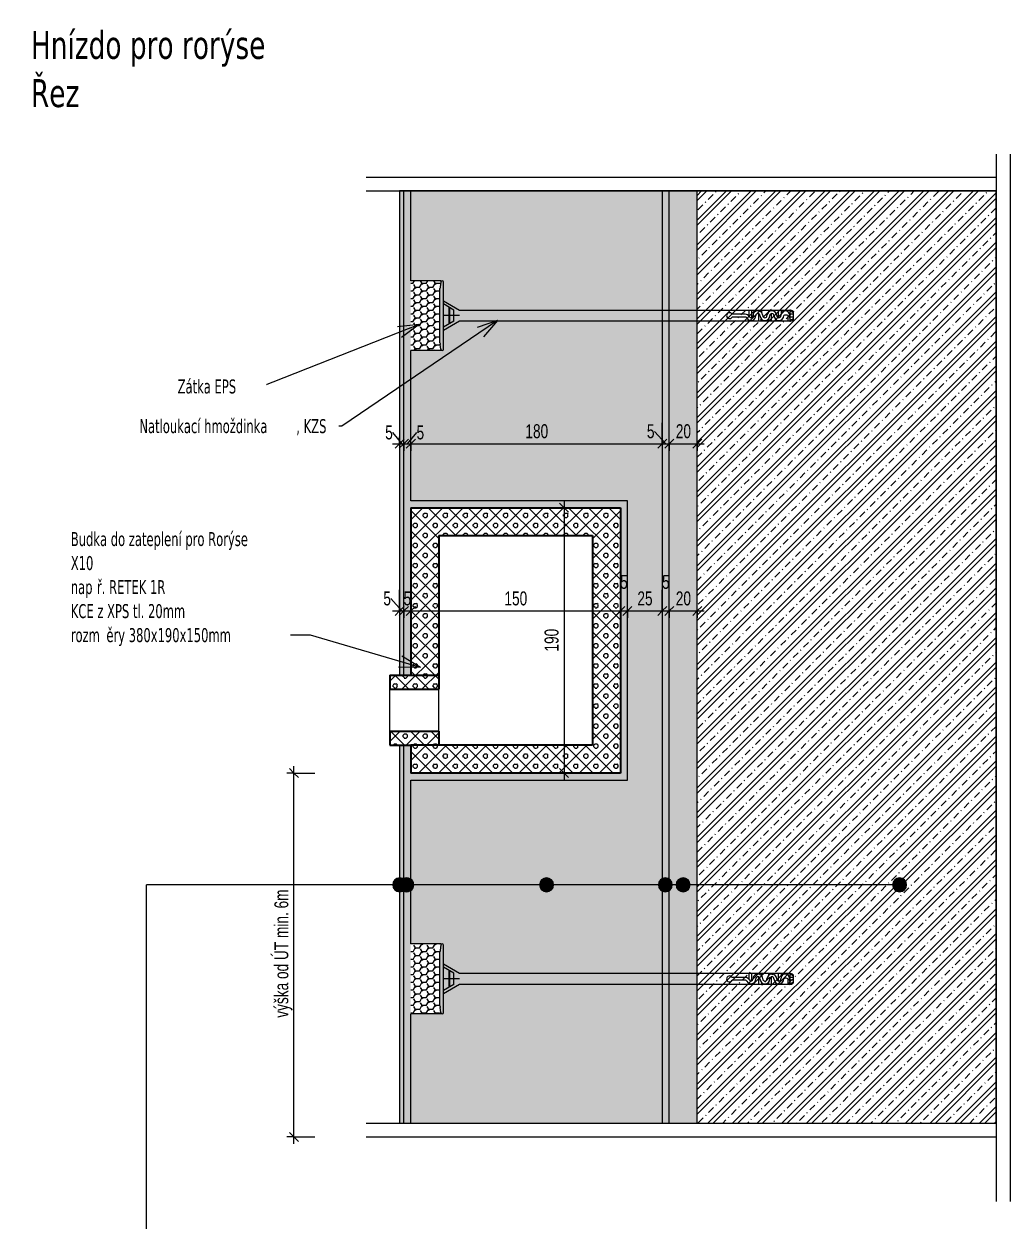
# Model space of a CAD drawing. Header units: millimetres. Extents: x 4254 to 5820, y 2280 to 3604.
# Drawn here: x 4254 to 4960, y 2747 to 3604 of the extents above; entities that cross this region are included whole.
import ezdxf

# ---------------------------------------------------------------- set-up
doc = ezdxf.new("R2010")
doc.units = ezdxf.units.MM
for name, color, linetype, lineweight in [('A-ANNO-DIMS', 211, 'Continuous', 9), ('A-ANNO-DIMS-5', 211, 'Continuous', 9), ('A-DETL', 90, 'Continuous', 18), ('A-DETL-GENF', 92, 'Continuous', 18), ('A-DETL-THIN', 151, 'Continuous', 18), ('G-ANNO-TEXT', 231, 'Continuous', 9)]:
    doc.layers.add(name, color=color, linetype=linetype, lineweight=lineweight)
doc.styles.add('Arial', font='arial.ttf', dxfattribs={"width": 0.7, "height": 10})
doc.styles.add('Tahoma', font='tahoma.ttf', dxfattribs={"width": 0.7, "height": 10})
doc.styles.add('Tahoma_B', font='tahomabd.ttf', dxfattribs={"width": 0.7, "height": 10})
doc.styles.add('Tahoma_B_1', font='tahomabd.ttf', dxfattribs={"width": 0.8, "height": 20})
doc.dimstyles.new('Vnitřní_-_průhledné', dxfattribs={"dimscale": 304.8, "dimtxt": 10.202594, "dimasz": 0.021325, "dimexe": 0.016404, "dimexo": 0.0625, "dimgap": 0.003281, "dimtad": 1, "dimdec": 0, "dimrnd": 5, "dimzin": 0, "dimdsep": 46, "dimtxsty": 'Arial', "dimblk1": 'OBLIQUE', "dimblk2": 'OBLIQUE', "dimsah": 1, "dimcen": 0.09, "dimdle": 0.016404, "dimazin": 0, "dimtfac": 1, "dimtdec": 4, "dimtix": 1, "dimtmove": 1, "dimatfit": 3, "dimfxl": 0.049213, "dimfxlon": 1, "dimtvp": 1, "dimtolj": 1, "dimtzin": 0, "dimarcsym": 2})
doc.dimstyles.new('Vnitřní_-_průhledné_1', dxfattribs={"dimscale": 304.8, "dimtxt": 10.202594, "dimasz": 0.021325, "dimexe": 0.016404, "dimexo": 0.0625, "dimgap": 0.003281, "dimtad": 1, "dimdec": 0, "dimrnd": 5, "dimzin": 0, "dimdsep": 46, "dimtxsty": 'Arial', "dimblk1": 'OBLIQUE', "dimblk2": 'OBLIQUE', "dimsah": 1, "dimcen": 0.09, "dimdle": 0.016404, "dimazin": 0, "dimtfac": 1, "dimtdec": 4, "dimtix": 1, "dimtmove": 0, "dimatfit": 3, "dimfxl": 0.049213, "dimfxlon": 1, "dimtvp": 1, "dimtolj": 1, "dimtzin": 0, "dimarcsym": 2})
doc.dimstyles.new('Vnitřní_-_průhledné_2', dxfattribs={"dimscale": 304.8, "dimtxt": 10.202594, "dimasz": 0.021325, "dimexe": 0.016404, "dimexo": 0.0625, "dimgap": 0.003281, "dimtad": 1, "dimdec": 0, "dimrnd": 5, "dimzin": 0, "dimdsep": 46, "dimtxsty": 'Arial', "dimblk1": 'OBLIQUE', "dimblk2": 'OBLIQUE', "dimsah": 1, "dimcen": 0.09, "dimdle": 0.016404, "dimazin": 0, "dimtfac": 1, "dimtdec": 4, "dimtix": 1, "dimtmove": 2, "dimatfit": 3, "dimfxl": 0.049213, "dimfxlon": 1, "dimtvp": 1, "dimtolj": 1, "dimtzin": 0, "dimarcsym": 2})
pattern_1 = [(0, (0, 0), (5, 5), [0.5, -4.5]), (0, (2.5, 2.5), (5, 5), [0.5, -4.5])]
pattern_2 = [(0, (0, 0), (4.763, 2.75), [3.175, -6.35]), (120, (0, 0), (-4.7630699, 2.749879), [3.175, -6.35]), (60, (0, 0), (-0.0005699, 5.499013), [0, -6.35, 3.175, 0])]

# ---------------------------------------------------------------- blocks, each defined once
blk = doc.blocks.new('DIMBLOCK1-Hnízdo')
at = {"layer": 'A-ANNO-DIMS-5'}
for p, q in [((4526.26, 3303.32), (4526.26, 3318.32)), ((4518.24, 3311.28), (4524.76, 3303.32)), ((4518.24, 3311.28), (4518.24, 3311.28)), ((4523.26, 3303.32), (4523.26, 3308.32)), ((4518.26, 3303.32), (4526.26, 3303.32)), ((4523.26, 3303.32), (4523.26, 3288.32)), ((4526.26, 3303.32), (4526.26, 3298.32))]:
    blk.add_line(p, q, dxfattribs=at)
at = {"layer": 'A-ANNO-DIMS-5', "lineweight": 18}
for p, q in [((4523.26, 3303.32), (4526.51, 3306.57)), ((4526.26, 3303.32), (4529.51, 3306.57)), ((4523.26, 3303.32), (4520.01, 3300.07)), ((4526.26, 3303.32), (4523.01, 3300.07))]:
    blk.add_line(p, q, dxfattribs=at)
at = {"layer": 'A-ANNO-DIMS-5', "color": 0, "insert": (4512.91, 3316.42), "char_height": 10, "width": 6.4041, "attachment_point": 1, "line_spacing_factor": 0.941778, "style": 'Arial'}
blk.add_mtext('\\fArial|b0|i0|c238|p34|;\\W.7;5', dxfattribs=at)
blk = doc.blocks.new('_Oblique')
at = {"color": 0, "linetype": 'ByBlock', "lineweight": -2}
blk.add_line((-0.5, -0.5), (0.5, 0.5), dxfattribs=at)
blk = doc.blocks.new('DIMBLOCK2-Hnízdo')
at = {"layer": 'A-ANNO-DIMS-5'}
for p, q in [((4526.26, 3303.32), (4526.26, 3318.32)), ((4531.26, 3303.32), (4531.26, 3318.32)), ((4535.35, 3311.28), (4528.76, 3303.32)), ((4535.35, 3311.28), (4535.35, 3311.28)), ((4526.26, 3303.32), (4531.26, 3303.32)), ((4526.26, 3303.32), (4526.26, 3298.32)), ((4531.26, 3303.32), (4531.26, 3298.32))]:
    blk.add_line(p, q, dxfattribs=at)
at = {"layer": 'A-ANNO-DIMS-5', "lineweight": 18}
for p, q in [((4526.26, 3303.32), (4529.51, 3306.57)), ((4531.26, 3303.32), (4534.51, 3306.57)), ((4526.26, 3303.32), (4523.01, 3300.07)), ((4531.26, 3303.32), (4528.01, 3300.07))]:
    blk.add_line(p, q, dxfattribs=at)
at = {"layer": 'A-ANNO-DIMS-5', "color": 0, "insert": (4535.35, 3316.42), "char_height": 10, "width": 6.4041, "attachment_point": 1, "line_spacing_factor": 0.941778, "style": 'Arial'}
blk.add_mtext('\\fArial|b0|i0|c238|p34|;\\W.7;5', dxfattribs=at)
blk = doc.blocks.new('DIMBLOCK3-Hnízdo')
at = {"layer": 'A-ANNO-DIMS-5'}
for p, q in [((4531.26, 3303.32), (4531.26, 3318.32)), ((4711.26, 3303.32), (4711.26, 3318.32)), ((4531.26, 3303.32), (4711.26, 3303.32)), ((4531.26, 3303.32), (4531.26, 3298.32)), ((4711.26, 3303.32), (4711.26, 3298.32))]:
    blk.add_line(p, q, dxfattribs=at)
at = {"layer": 'A-ANNO-DIMS-5', "lineweight": 18}
for p, q in [((4531.26, 3303.32), (4534.51, 3306.57)), ((4711.26, 3303.32), (4714.51, 3306.57)), ((4531.26, 3303.32), (4528.01, 3300.07)), ((4711.26, 3303.32), (4708.01, 3300.07))]:
    blk.add_line(p, q, dxfattribs=at)
at = {"layer": 'A-ANNO-DIMS-5', "color": 0, "insert": (4613.26, 3317.3), "char_height": 10, "width": 19.2123, "attachment_point": 1, "line_spacing_factor": 0.941778, "style": 'Arial'}
blk.add_mtext('180', dxfattribs=at)
blk = doc.blocks.new('DIMBLOCK4-Hnízdo')
at = {"layer": 'A-ANNO-DIMS-5'}
for p, q in [((4711.26, 3303.32), (4711.26, 3318.32)), ((4716.26, 3303.32), (4716.26, 3318.32)), ((4705.57, 3312.16), (4713.76, 3303.32)), ((4705.57, 3312.16), (4705.57, 3312.16)), ((4711.26, 3303.32), (4716.26, 3303.32)), ((4711.26, 3303.32), (4711.26, 3298.32)), ((4716.26, 3303.32), (4716.26, 3298.32))]:
    blk.add_line(p, q, dxfattribs=at)
at = {"layer": 'A-ANNO-DIMS-5', "lineweight": 18}
for p, q in [((4711.26, 3303.32), (4714.51, 3306.57)), ((4716.26, 3303.32), (4719.51, 3306.57)), ((4711.26, 3303.32), (4708.01, 3300.07)), ((4716.26, 3303.32), (4713.01, 3300.07))]:
    blk.add_line(p, q, dxfattribs=at)
at = {"layer": 'A-ANNO-DIMS-5', "color": 0, "insert": (4700.23, 3317.3), "char_height": 10, "width": 6.4041, "attachment_point": 1, "line_spacing_factor": 0.941778, "style": 'Arial'}
blk.add_mtext('\\fArial|b0|i0|c238|p34|;\\W.7;5', dxfattribs=at)
blk = doc.blocks.new('DIMBLOCK5-Hnízdo')
at = {"layer": 'A-ANNO-DIMS-5'}
for p, q in [((4716.26, 3303.32), (4716.26, 3318.32)), ((4736.26, 3303.32), (4736.26, 3318.32)), ((4716.26, 3303.32), (4741.26, 3303.32)), ((4716.26, 3303.32), (4716.26, 3298.32)), ((4736.26, 3303.32), (4736.26, 3298.32))]:
    blk.add_line(p, q, dxfattribs=at)
at = {"layer": 'A-ANNO-DIMS-5', "lineweight": 18}
for p, q in [((4716.26, 3303.32), (4719.51, 3306.57)), ((4736.26, 3303.32), (4739.51, 3306.57)), ((4716.26, 3303.32), (4713.01, 3300.07)), ((4736.26, 3303.32), (4733.01, 3300.07))]:
    blk.add_line(p, q, dxfattribs=at)
at = {"layer": 'A-ANNO-DIMS-5', "color": 0, "insert": (4720.92, 3317.3), "char_height": 10, "width": 12.8082, "attachment_point": 1, "line_spacing_factor": 0.941778, "style": 'Arial'}
blk.add_mtext('20', dxfattribs=at)
blk = doc.blocks.new('DIMBLOCK6-Hnízdo')
at = {"layer": 'A-ANNO-DIMS-5'}
for p, q in [((4523.26, 3183.62), (4523.26, 3198.62)), ((4526.26, 3183.62), (4526.26, 3198.62)), ((4516.93, 3192.47), (4524.76, 3183.62)), ((4516.93, 3192.47), (4516.93, 3192.47)), ((4518.26, 3183.62), (4526.26, 3183.62)), ((4523.26, 3183.62), (4523.26, 3178.62)), ((4526.26, 3183.62), (4526.26, 3178.62))]:
    blk.add_line(p, q, dxfattribs=at)
at = {"layer": 'A-ANNO-DIMS-5', "lineweight": 18}
for p, q in [((4523.26, 3183.62), (4526.51, 3186.87)), ((4526.26, 3183.62), (4529.51, 3186.87)), ((4523.26, 3183.62), (4520.01, 3180.37)), ((4526.26, 3183.62), (4523.01, 3180.37))]:
    blk.add_line(p, q, dxfattribs=at)
at = {"layer": 'A-ANNO-DIMS-5', "color": 0, "insert": (4511.6, 3197.6), "char_height": 10, "width": 6.4041, "attachment_point": 1, "line_spacing_factor": 0.941778, "style": 'Arial'}
blk.add_mtext('\\fArial|b0|i0|c238|p34|;\\W.7;5', dxfattribs=at)
blk = doc.blocks.new('DIMBLOCK7-Hnízdo')
at = {"layer": 'A-ANNO-DIMS-5'}
for p, q in [((4526.26, 3183.62), (4526.26, 3198.62)), ((4531.26, 3183.62), (4531.26, 3198.62)), ((4526.26, 3183.62), (4531.26, 3183.62)), ((4526.26, 3183.62), (4526.26, 3178.62)), ((4531.26, 3183.62), (4531.26, 3178.62))]:
    blk.add_line(p, q, dxfattribs=at)
at = {"layer": 'A-ANNO-DIMS-5', "lineweight": 18}
for p, q in [((4526.26, 3183.62), (4529.51, 3186.87)), ((4531.26, 3183.62), (4534.51, 3186.87)), ((4526.26, 3183.62), (4523.01, 3180.37)), ((4531.26, 3183.62), (4528.01, 3180.37))]:
    blk.add_line(p, q, dxfattribs=at)
at = {"layer": 'A-ANNO-DIMS-5', "color": 0, "insert": (4526.09, 3197.6), "char_height": 10, "width": 6.4041, "attachment_point": 1, "line_spacing_factor": 0.941778, "style": 'Arial'}
blk.add_mtext('\\fArial|b0|i0|c238|p34|;\\W.7;5', dxfattribs=at)
blk = doc.blocks.new('DIMBLOCK8-Hnízdo')
at = {"layer": 'A-ANNO-DIMS-5'}
for p, q in [((4531.26, 3183.62), (4531.26, 3198.62)), ((4681.26, 3183.62), (4681.26, 3198.62)), ((4531.26, 3183.62), (4681.26, 3183.62)), ((4531.26, 3183.62), (4531.26, 3178.62)), ((4681.26, 3183.62), (4681.26, 3178.62))]:
    blk.add_line(p, q, dxfattribs=at)
at = {"layer": 'A-ANNO-DIMS-5', "lineweight": 18}
for p, q in [((4531.26, 3183.62), (4534.51, 3186.87)), ((4681.26, 3183.62), (4684.51, 3186.87)), ((4531.26, 3183.62), (4528.01, 3180.37)), ((4681.26, 3183.62), (4678.01, 3180.37))]:
    blk.add_line(p, q, dxfattribs=at)
at = {"layer": 'A-ANNO-DIMS-5', "color": 0, "insert": (4598.26, 3197.6), "char_height": 10, "width": 19.2123, "attachment_point": 1, "line_spacing_factor": 0.941778, "style": 'Arial'}
blk.add_mtext('150', dxfattribs=at)
blk = doc.blocks.new('DIMBLOCK9-Hnízdo')
at = {"layer": 'A-ANNO-DIMS-5'}
for p, q in [((4681.26, 3183.62), (4681.26, 3198.62)), ((4686.26, 3183.62), (4686.26, 3198.62)), ((4681.26, 3183.62), (4686.26, 3183.62)), ((4681.26, 3183.62), (4681.26, 3178.62)), ((4686.26, 3183.62), (4686.26, 3178.62))]:
    blk.add_line(p, q, dxfattribs=at)
at = {"layer": 'A-ANNO-DIMS-5', "lineweight": 18}
for p, q in [((4681.26, 3183.62), (4684.51, 3186.87)), ((4686.26, 3183.62), (4689.51, 3186.87)), ((4681.26, 3183.62), (4678.01, 3180.37)), ((4686.26, 3183.62), (4683.01, 3180.37))]:
    blk.add_line(p, q, dxfattribs=at)
at = {"layer": 'A-ANNO-DIMS-5', "color": 0, "insert": (4681.09, 3209.44), "char_height": 10, "width": 6.4041, "attachment_point": 1, "line_spacing_factor": 0.941778, "style": 'Arial'}
blk.add_mtext('\\fArial|b0|i0|c238|p34|;\\W.7;5', dxfattribs=at)
blk = doc.blocks.new('DIMBLOCK10-Hnízdo')
at = {"layer": 'A-ANNO-DIMS-5'}
for p, q in [((4686.26, 3183.62), (4686.26, 3198.62)), ((4711.26, 3183.62), (4711.26, 3198.62)), ((4686.26, 3183.62), (4711.26, 3183.62)), ((4686.26, 3183.62), (4686.26, 3178.62)), ((4711.26, 3183.62), (4711.26, 3178.62))]:
    blk.add_line(p, q, dxfattribs=at)
at = {"layer": 'A-ANNO-DIMS-5', "lineweight": 18}
for p, q in [((4686.26, 3183.62), (4689.51, 3186.87)), ((4711.26, 3183.62), (4714.51, 3186.87)), ((4686.26, 3183.62), (4683.01, 3180.37)), ((4711.26, 3183.62), (4708.01, 3180.37))]:
    blk.add_line(p, q, dxfattribs=at)
at = {"layer": 'A-ANNO-DIMS-5', "color": 0, "insert": (4693.42, 3197.6), "char_height": 10, "width": 12.8082, "attachment_point": 1, "line_spacing_factor": 0.941778, "style": 'Arial'}
blk.add_mtext('25', dxfattribs=at)
blk = doc.blocks.new('DIMBLOCK11-Hnízdo')
at = {"layer": 'A-ANNO-DIMS-5'}
for p, q in [((4711.26, 3183.62), (4711.26, 3198.62)), ((4716.26, 3183.62), (4716.26, 3198.62)), ((4711.26, 3183.62), (4716.26, 3183.62)), ((4711.26, 3183.62), (4711.26, 3178.62)), ((4716.26, 3183.62), (4716.26, 3178.62))]:
    blk.add_line(p, q, dxfattribs=at)
at = {"layer": 'A-ANNO-DIMS-5', "lineweight": 18}
for p, q in [((4711.26, 3183.62), (4714.51, 3186.87)), ((4716.26, 3183.62), (4719.51, 3186.87)), ((4711.26, 3183.62), (4708.01, 3180.37)), ((4716.26, 3183.62), (4713.01, 3180.37))]:
    blk.add_line(p, q, dxfattribs=at)
at = {"layer": 'A-ANNO-DIMS-5', "color": 0, "insert": (4711.09, 3209.44), "char_height": 10, "width": 6.4041, "attachment_point": 1, "line_spacing_factor": 0.941778, "style": 'Arial'}
blk.add_mtext('\\fArial|b0|i0|c238|p34|;\\W.7;5', dxfattribs=at)
blk = doc.blocks.new('DIMBLOCK12-Hnízdo')
at = {"layer": 'A-ANNO-DIMS-5'}
for p, q in [((4716.26, 3183.62), (4716.26, 3198.62)), ((4736.26, 3183.62), (4736.26, 3198.62)), ((4716.26, 3183.62), (4741.26, 3183.62)), ((4716.26, 3183.62), (4716.26, 3178.62)), ((4736.26, 3183.62), (4736.26, 3178.62))]:
    blk.add_line(p, q, dxfattribs=at)
at = {"layer": 'A-ANNO-DIMS-5', "lineweight": 18}
for p, q in [((4716.26, 3183.62), (4719.51, 3186.87)), ((4736.26, 3183.62), (4739.51, 3186.87)), ((4716.26, 3183.62), (4713.01, 3180.37)), ((4736.26, 3183.62), (4733.01, 3180.37))]:
    blk.add_line(p, q, dxfattribs=at)
at = {"layer": 'A-ANNO-DIMS-5', "color": 0, "insert": (4720.92, 3197.6), "char_height": 10, "width": 12.8082, "attachment_point": 1, "line_spacing_factor": 0.941778, "style": 'Arial'}
blk.add_mtext('20', dxfattribs=at)
blk = doc.blocks.new('DIMBLOCK13-Hnízdo')
at = {"layer": 'A-ANNO-DIMS-5'}
for p, q in [((4640.96, 3257.52), (4635.96, 3257.52)), ((4640.96, 3262.52), (4640.96, 3062.52)), ((4640.96, 3257.52), (4655.96, 3257.52)), ((4640.96, 3067.52), (4635.96, 3067.52)), ((4640.96, 3067.52), (4655.96, 3067.52))]:
    blk.add_line(p, q, dxfattribs=at)
at = {"layer": 'A-ANNO-DIMS-5', "lineweight": 18}
for p, q in [((4640.96, 3257.52), (4637.71, 3260.77)), ((4640.96, 3257.52), (4644.21, 3254.27)), ((4640.96, 3067.52), (4637.71, 3070.77)), ((4640.96, 3067.52), (4644.21, 3064.27))]:
    blk.add_line(p, q, dxfattribs=at)
at = {"layer": 'A-ANNO-DIMS-5', "color": 0, "insert": (4626.98, 3154.51), "char_height": 10, "width": 19.2123, "attachment_point": 1, "rotation": 90, "line_spacing_factor": 0.941778, "style": 'Arial'}
blk.add_mtext('190', dxfattribs=at)
blk = doc.blocks.new('DIMBLOCK14-Hnízdo')
at = {"layer": 'A-ANNO-DIMS-5'}
for p, q in [((4447.56, 3067.52), (4442.56, 3067.52)), ((4447.56, 2801.99), (4447.56, 3072.52)), ((4447.56, 3067.52), (4462.56, 3067.52)), ((4447.56, 2806.99), (4442.56, 2806.99)), ((4447.56, 2806.99), (4462.56, 2806.99))]:
    blk.add_line(p, q, dxfattribs=at)
at = {"layer": 'A-ANNO-DIMS-5', "lineweight": 18}
for p, q in [((4447.56, 3067.52), (4444.31, 3070.77)), ((4447.56, 3067.52), (4450.81, 3064.27)), ((4447.56, 2806.99), (4444.31, 2810.24)), ((4447.56, 2806.99), (4450.81, 2803.74))]:
    blk.add_line(p, q, dxfattribs=at)
at = {"layer": 'A-ANNO-DIMS-5', "color": 0, "insert": (4433.58, 2892.36), "char_height": 10, "width": 107.7394, "attachment_point": 1, "rotation": 90, "line_spacing_factor": 0.941778, "style": 'Arial'}
blk.add_mtext('výška od ÚT min. 6m', dxfattribs=at)

msp = doc.modelspace()

# ---------------------------------------------------------------- hatches: boundary and pattern name
at = {"layer": 'A-DETL-GENF'}
h = msp.add_hatch(dxfattribs=at)
h.set_pattern_fill('FP_2', color=1, style=0, pattern_type=2)
h.set_pattern_definition(pattern_1)
h.paths.add_polyline_path([(4523.26, 2816.99), (4526.26, 2816.99), (4526.26, 2983.05), (4525.79, 2983.19), (4524.59, 2982.69), (4523.26, 2982.52), (4523.26, 2827.44)])
h.paths.add_polyline_path([(4525.86, 2991.8), (4525.92, 2991.85), (4526.26, 2991.99), (4526.26, 3087.52), (4523.26, 3087.52), (4523.29, 2992.52), (4524.59, 2992.35), (4525.79, 2991.85)])
h.paths.add_polyline_path([(4526.26, 3137.52), (4526.26, 3484.3), (4523.26, 3484.3), (4523.26, 3137.52)])
h = msp.add_hatch(dxfattribs=at)
h.set_pattern_fill('FP_2', color=1, style=0, pattern_type=2)
h.set_pattern_definition(pattern_1)
h.paths.add_polyline_path([(4531.26, 2816.99), (4531.26, 2983.45), (4530.92, 2983.19), (4529.63, 2982.68), (4528.42, 2982.52), (4527.13, 2982.69), (4526.26, 2983.05), (4526.26, 2816.99)])
h.paths.add_polyline_path([(4531.26, 2991.59), (4531.26, 3062.52), (4686.26, 3062.52), (4686.26, 3262.52), (4531.26, 3262.52), (4531.26, 3484.3), (4526.26, 3484.3), (4526.26, 3137.52), (4531.26, 3137.52), (4531.26, 3257.52), (4681.26, 3257.52), (4681.26, 3067.52), (4531.26, 3067.52), (4531.26, 3087.52), (4526.26, 3087.52), (4526.26, 2991.99), (4527.13, 2992.35), (4528.42, 2992.52), (4529.83, 2992.3), (4530.92, 2991.85)])
h = msp.add_hatch(dxfattribs=at)
h.set_pattern_fill('FP_3', color=1, style=0, pattern_type=2)
h.set_pattern_definition([(0, (0, 0), (4.763, 2.75), [3.175, -6.35]), (120, (0, 0), (-4.7630699, 2.749879), [3.175, -6.35]), (60, (0, 0), (-6.99e-05, 5.499879), [0, -6.35, 3.175, 0])])
h.paths.add_polyline_path([(4531.26, 2816.99), (4711.26, 2816.99), (4711.26, 2983.05), (4710.92, 2983.19), (4709.89, 2983.98), (4709.09, 2985.02), (4708.59, 2986.23), (4708.42, 2987.52), (4708.59, 2988.81), (4709.09, 2990.02), (4709.89, 2991.06), (4710.92, 2991.85), (4711.26, 2991.99), (4711.26, 3484.3), (4531.26, 3484.3), (4531.26, 3420.07), (4552.14, 3420.07), (4552.14, 3370.07), (4531.26, 3370.07), (4531.26, 3262.52), (4686.26, 3262.52), (4686.26, 3062.52), (4531.26, 3062.52), (4531.26, 2991.59), (4531.96, 2991.06), (4532.75, 2990.02), (4533.25, 2988.81), (4533.42, 2987.52), (4533.25, 2986.23), (4532.75, 2985.02), (4531.96, 2983.98), (4531.26, 2983.45), (4531.26, 2945.2), (4552.14, 2945.2), (4552.14, 2895.2), (4531.26, 2895.2), (4531.26, 2827.44)])
h.paths.add_polyline_path([(4628.42, 2982.52), (4627.13, 2982.69), (4625.92, 2983.19), (4624.89, 2983.98), (4624.09, 2985.02), (4623.59, 2986.23), (4623.42, 2987.52), (4623.59, 2988.81), (4624.09, 2990.02), (4624.89, 2991.06), (4625.92, 2991.85), (4627.13, 2992.35), (4628.42, 2992.52), (4629.72, 2992.35), (4630.92, 2991.85), (4631.96, 2991.06), (4632.75, 2990.02), (4633.25, 2988.81), (4633.42, 2987.52), (4633.25, 2986.23), (4632.75, 2985.02), (4631.96, 2983.98), (4630.92, 2983.19), (4629.72, 2982.69)])
h = msp.add_hatch(dxfattribs=at)
h.set_pattern_fill('FP_2', color=1, style=0, pattern_type=2)
h.set_pattern_definition(pattern_1)
h.paths.add_polyline_path([(4711.26, 2816.99), (4716.26, 2816.99), (4716.26, 2983.45), (4715.92, 2983.19), (4714.72, 2982.69), (4713.42, 2982.52), (4712.13, 2982.69), (4711.26, 2983.05), (4711.26, 2827.44)])
h.paths.add_polyline_path([(4716.26, 2991.59), (4716.26, 3484.3), (4711.26, 3484.3), (4711.26, 2991.99), (4712.13, 2992.35), (4713.42, 2992.52), (4714.72, 2992.35), (4715.92, 2991.85)])
h = msp.add_hatch(dxfattribs=at)
h.set_pattern_fill('FP_2', color=1, style=0, pattern_type=2)
h.set_pattern_definition(pattern_1)
h.paths.add_polyline_path([(4716.26, 2816.99), (4736.26, 2816.99), (4736.26, 3484.3), (4716.26, 3484.3), (4716.26, 2991.59), (4716.96, 2991.06), (4717.75, 2990.02), (4718.25, 2988.81), (4718.42, 2987.52), (4718.25, 2986.23), (4717.75, 2985.02), (4716.96, 2983.98), (4716.26, 2983.45), (4716.26, 2827.44)])
h.paths.add_polyline_path([(4726.13, 2982.52), (4724.84, 2982.69), (4723.63, 2983.19), (4722.6, 2983.98), (4721.8, 2985.02), (4721.3, 2986.23), (4721.13, 2987.52), (4721.3, 2988.81), (4721.8, 2990.02), (4722.6, 2991.06), (4723.63, 2991.85), (4724.84, 2992.35), (4726.13, 2992.52), (4727.43, 2992.35), (4728.63, 2991.85), (4729.67, 2991.06), (4730.46, 2990.02), (4730.96, 2988.81), (4731.13, 2987.52), (4730.96, 2986.23), (4730.46, 2985.02), (4729.67, 2983.98), (4728.63, 2983.19), (4727.43, 2982.69)])
h = msp.add_hatch(dxfattribs=at)
h.set_pattern_fill('FP_1', style=0, pattern_type=2)
h.set_pattern_definition([(45, (0, 0), (-8.838835, 8.838835), []), (45, (3.75, 0), (-8.838835, 8.838835), []), (45, (10.7, 0), (-8.838835, 8.838835), [5, -2.5, 0.5, -2.5])])
h.paths.add_polyline_path([(4736.26, 2816.99), (4950.16, 2816.99), (4950.16, 3484.3), (4736.26, 3484.3), (4736.26, 2827.44)])
h.paths.add_polyline_path([(4881.13, 2982.52), (4879.84, 2982.69), (4878.63, 2983.19), (4877.6, 2983.98), (4876.8, 2985.02), (4876.3, 2986.23), (4876.13, 2987.52), (4876.3, 2988.81), (4876.8, 2990.02), (4877.6, 2991.06), (4878.63, 2991.85), (4879.84, 2992.35), (4881.13, 2992.52), (4882.43, 2992.35), (4883.63, 2991.85), (4884.67, 2991.06), (4885.46, 2990.02), (4885.96, 2988.81), (4886.13, 2987.52), (4885.96, 2986.23), (4885.46, 2985.02), (4884.67, 2983.98), (4883.63, 2983.19), (4882.43, 2982.69)])
h = msp.add_hatch(dxfattribs=at)
h.set_pattern_fill('FP_4', color=1, style=0, pattern_type=2)
h.set_pattern_definition(pattern_2)
h.paths.add_polyline_path([(4531.26, 3420.07), (4531.26, 3370.07), (4552.14, 3370.07), (4552.14, 3420.07)])
h = msp.add_hatch(dxfattribs=at)
h.set_pattern_fill('FP_5', color=1, style=0, pattern_type=2)
h.set_pattern_definition([(45, (3.592, 0), (-7.184205, 7.184205), []), (0, (15.04, 3.365), (7.184, 7.184), [1.27, -13.098]), (45, (16.31, 3.365), (-7.184205, 7.184205), [1.27, -8.89]), (90, (17.208, 4.263), (-7.184, 7.184), [1.27, -13.098]), (135, (17.208, 5.533), (-7.184205, -7.184205), [1.27, -8.89]), (0, (15.04, 6.431), (7.184, 7.184), [1.27, -13.098]), (45, (14.141, 5.533), (-7.184205, 7.184205), [1.27, -8.89]), (90, (14.141, 4.263), (-7.184, 7.184), [1.27, -13.098]), (135, (15.04, 3.365), (-7.184205, -7.184205), [1.27, -8.89]), (135, (13.389, 0), (-7.184205, -7.184205), [])])
h.paths.add_polyline_path([(4681.26, 3067.52), (4681.26, 3257.52), (4531.26, 3257.52), (4531.26, 3137.52), (4516.26, 3137.52), (4516.26, 3127.52), (4551.26, 3127.52), (4551.26, 3237.52), (4661.26, 3237.52), (4661.26, 3087.52), (4551.26, 3087.52), (4551.26, 3097.52), (4516.26, 3097.52), (4516.26, 3087.52), (4531.26, 3087.52), (4531.26, 3067.52)])
for points in [[(4523.29, 2982.52), (4524.59, 2982.69), (4525.79, 2983.19), (4526.83, 2983.98), (4527.62, 2985.02), (4528.12, 2986.23), (4528.29, 2987.52), (4528.12, 2988.81), (4527.62, 2990.02), (4526.83, 2991.06), (4525.79, 2991.85), (4524.59, 2992.35), (4523.29, 2992.52), (4522, 2992.35), (4520.79, 2991.85), (4519.76, 2991.06), (4518.96, 2990.02), (4518.46, 2988.81), (4518.29, 2987.52), (4518.46, 2986.23), (4518.96, 2985.02), (4519.76, 2983.98), (4520.79, 2983.19), (4522, 2982.69)], [(4528.42, 2982.52), (4529.72, 2982.69), (4530.92, 2983.19), (4531.96, 2983.98), (4532.75, 2985.02), (4533.25, 2986.23), (4533.42, 2987.52), (4533.25, 2988.81), (4532.75, 2990.02), (4531.96, 2991.06), (4530.92, 2991.85), (4529.72, 2992.35), (4528.42, 2992.52), (4527.13, 2992.35), (4525.87, 2991.79), (4526.83, 2991.06), (4527.62, 2990.02), (4528.12, 2988.81), (4528.29, 2987.52), (4528.12, 2986.23), (4527.62, 2985.02), (4526.83, 2983.98), (4525.86, 2983.24), (4525.92, 2983.19), (4527.13, 2982.69), (4527.62, 2982.62)], [(4628.42, 2982.52), (4629.72, 2982.69), (4630.92, 2983.19), (4631.96, 2983.98), (4632.75, 2985.02), (4633.25, 2986.23), (4633.42, 2987.52), (4633.25, 2988.81), (4632.75, 2990.02), (4631.96, 2991.06), (4630.92, 2991.85), (4629.72, 2992.35), (4628.42, 2992.52), (4627.13, 2992.35), (4625.92, 2991.85), (4624.89, 2991.06), (4624.09, 2990.02), (4623.59, 2988.81), (4623.42, 2987.52), (4623.59, 2986.23), (4624.09, 2985.02), (4624.89, 2983.98), (4625.92, 2983.19), (4627.13, 2982.69)], [(4713.42, 2982.52), (4714.72, 2982.69), (4715.92, 2983.19), (4716.96, 2983.98), (4717.75, 2985.02), (4718.25, 2986.23), (4718.42, 2987.52), (4718.25, 2988.81), (4717.75, 2990.02), (4716.96, 2991.06), (4715.92, 2991.85), (4714.72, 2992.35), (4713.42, 2992.52), (4712.13, 2992.35), (4710.92, 2991.85), (4709.89, 2991.06), (4709.09, 2990.02), (4708.59, 2988.81), (4708.42, 2987.52), (4708.59, 2986.23), (4709.09, 2985.02), (4709.89, 2983.98), (4710.92, 2983.19), (4712.13, 2982.69)], [(4726.13, 2982.52), (4727.43, 2982.69), (4728.63, 2983.19), (4729.67, 2983.98), (4730.46, 2985.02), (4730.96, 2986.23), (4731.13, 2987.52), (4730.96, 2988.81), (4730.46, 2990.02), (4729.67, 2991.06), (4728.63, 2991.85), (4727.43, 2992.35), (4726.13, 2992.52), (4724.84, 2992.35), (4723.63, 2991.85), (4722.6, 2991.06), (4721.8, 2990.02), (4721.3, 2988.81), (4721.13, 2987.52), (4721.3, 2986.23), (4721.8, 2985.02), (4722.6, 2983.98), (4723.63, 2983.19), (4724.84, 2982.69)], [(4881.13, 2982.52), (4882.43, 2982.69), (4883.63, 2983.19), (4884.67, 2983.98), (4885.46, 2985.02), (4885.96, 2986.23), (4886.13, 2987.52), (4885.96, 2988.81), (4885.46, 2990.02), (4884.67, 2991.06), (4883.63, 2991.85), (4882.43, 2992.35), (4881.13, 2992.52), (4879.84, 2992.35), (4878.63, 2991.85), (4877.6, 2991.06), (4876.8, 2990.02), (4876.3, 2988.81), (4876.13, 2987.52), (4876.3, 2986.23), (4876.8, 2985.02), (4877.6, 2983.98), (4878.63, 2983.19), (4879.84, 2982.69)]]:
    msp.add_hatch(color=7, dxfattribs=at).paths.add_polyline_path(points)
h = msp.add_hatch(dxfattribs=at)
h.set_pattern_fill('FP_4', color=1, style=0, pattern_type=2)
h.set_pattern_definition(pattern_2)
h.paths.add_polyline_path([(4552.14, 2895.2), (4552.14, 2945.2), (4531.26, 2945.2), (4531.26, 2895.2)])

# ---------------------------------------------------------------- linework, layer by layer
at = {"layer": 'A-DETL'}
for p, q in [((4526.26, 3484.3), (4523.26, 3484.3)), ((4523.26, 3484.3), (4523.26, 3137.52)), ((4531.26, 3484.3), (4526.26, 3484.3)), ((4526.26, 3137.52), (4526.26, 3484.3)), ((4711.26, 3484.3), (4531.26, 3484.3)), ((4531.26, 3420.07), (4531.26, 3484.3)), ((4711.26, 3484.3), (4711.26, 2991.99)), ((4716.26, 3484.3), (4711.26, 3484.3)), ((4736.26, 3484.3), (4716.26, 3484.3)), ((4716.26, 2991.59), (4716.26, 3484.3)), ((4736.26, 2816.99), (4736.26, 3484.3)), ((4552.76, 3420.07), (4531.26, 3420.07)), ((4552.64, 3419.07), (4552.21, 3415.69)), ((4554.64, 3371.07), (4554.64, 3419.07)), ((4552.14, 3375.69), (4552.14, 3414.45)), ((4554.64, 3405.71), (4566.14, 3399.07)), ((4562.14, 3399.07), (4554.64, 3403.4)), ((4558.51, 3401.16), (4558.51, 3388.98)), ((4559.01, 3400.87), (4559.01, 3389.26)), ((4566.14, 3395.07), (4554.64, 3395.07)), ((4562.14, 3391.07), (4562.14, 3399.07)), ((4566.14, 3399.07), (4802.45, 3399.07)), ((4770.59, 3396.03), (4761.21, 3396.03)), ((4770.74, 3394.04), (4761.21, 3394.04)), ((4773.21, 3399.07), (4773.21, 3394.88)), ((4773.21, 3391.96), (4773.21, 3391.04)), ((4775.21, 3399.07), (4775.21, 3393.64)), ((4780.21, 3396.43), (4780.21, 3391.04)), ((4782.21, 3399.07), (4782.21, 3397.44)), ((4782.21, 3392.54), (4782.21, 3391.04)), ((4787.21, 3399.07), (4787.21, 3397.54)), ((4787.21, 3392.64), (4787.21, 3391.04)), ((4789.21, 3396.47), (4789.21, 3391.04)), ((4794.21, 3399.07), (4794.21, 3393.61)), ((4796.21, 3399.07), (4796.21, 3396.27)), ((4796.21, 3391.9), (4796.21, 3391.04)), ((4801.21, 3399.07), (4801.21, 3397.79)), ((4801.21, 3395.11), (4801.21, 3391.04)), ((4804.95, 3396.04), (4802.17, 3396.04)), ((4802.45, 3399.07), (4802.45, 3391.04)), ((4802.45, 3393.27), (4802.45, 3396.72)), ((4802.45, 3396.72), (4802.45, 3393.27)), ((4804.95, 3394.04), (4802.45, 3394.04)), ((4804.95, 3398.04), (4804.95, 3392.04)), ((4562.14, 3391.07), (4554.64, 3386.74)), ((4566.14, 3391.04), (4554.64, 3384.43)), ((4802.45, 3391.04), (4566.14, 3391.04)), ((4552.64, 3371.07), (4552.21, 3374.45)), ((4531.26, 3262.52), (4531.26, 3370.07)), ((4552.76, 3370.07), (4531.26, 3370.07)), ((4686.26, 3262.52), (4531.26, 3262.52)), ((4686.26, 3062.52), (4686.26, 3262.52)), ((4516.26, 3097.52), (4516.26, 3127.52)), ((4551.26, 3097.52), (4551.26, 3127.52)), ((4523.26, 3087.52), (4523.26, 2992.52)), ((4526.26, 2991.99), (4526.26, 3087.52)), ((4531.26, 2991.59), (4531.26, 3062.52)), ((4531.26, 3062.52), (4686.26, 3062.52)), ((4523.26, 2982.52), (4523.26, 2816.99)), ((4526.26, 2816.99), (4526.26, 2983.05)), ((4531.26, 2945.2), (4531.26, 2983.45)), ((4711.26, 2983.05), (4711.26, 2816.99)), ((4716.26, 2816.99), (4716.26, 2983.45)), ((4552.76, 2945.2), (4531.26, 2945.2)), ((4552.14, 2900.82), (4552.14, 2939.57)), ((4552.64, 2944.2), (4552.21, 2940.81)), ((4554.64, 2896.2), (4554.64, 2944.2)), ((4554.64, 2930.84), (4566.14, 2924.2)), ((4562.14, 2924.2), (4554.64, 2928.53)), ((4558.51, 2926.29), (4558.51, 2914.1)), ((4559.01, 2926), (4559.01, 2914.39)), ((4562.14, 2916.2), (4562.14, 2924.2)), ((4566.14, 2924.2), (4802.45, 2924.2)), ((4770.59, 2921.16), (4761.21, 2921.16)), ((4773.21, 2924.2), (4773.21, 2920.01)), ((4775.21, 2924.2), (4775.21, 2918.76)), ((4780.21, 2921.56), (4780.21, 2916.16)), ((4782.21, 2924.2), (4782.21, 2922.56)), ((4787.21, 2924.2), (4787.21, 2922.66)), ((4789.21, 2921.6), (4789.21, 2916.16)), ((4794.21, 2924.2), (4794.21, 2918.73)), ((4796.21, 2924.2), (4796.21, 2921.4)), ((4801.21, 2924.2), (4801.21, 2922.91)), ((4804.95, 2921.16), (4802.17, 2921.16)), ((4802.45, 2924.2), (4802.45, 2916.16)), ((4802.45, 2918.4), (4802.45, 2921.84)), ((4802.45, 2921.84), (4802.45, 2918.4)), ((4804.95, 2923.16), (4804.95, 2917.16)), ((4566.14, 2920.2), (4554.64, 2920.2)), ((4562.14, 2916.2), (4554.64, 2911.87)), ((4566.14, 2916.16), (4554.64, 2909.56)), ((4802.45, 2916.16), (4566.14, 2916.16)), ((4770.74, 2919.17), (4761.21, 2919.17)), ((4773.21, 2917.09), (4773.21, 2916.16)), ((4782.21, 2917.67), (4782.21, 2916.16)), ((4787.21, 2917.77), (4787.21, 2916.16)), ((4796.21, 2917.03), (4796.21, 2916.16)), ((4801.21, 2920.24), (4801.21, 2916.16)), ((4804.95, 2919.16), (4802.45, 2919.16)), ((4531.26, 2816.99), (4531.26, 2895.2)), ((4552.76, 2895.2), (4531.26, 2895.2)), ((4552.64, 2896.2), (4552.21, 2899.58)), ((4523.26, 2816.99), (4526.26, 2816.99)), ((4526.26, 2816.99), (4531.26, 2816.99)), ((4531.26, 2816.99), (4711.26, 2816.99)), ((4711.26, 2816.99), (4716.26, 2816.99)), ((4716.26, 2816.99), (4736.26, 2816.99))]:
    msp.add_line(p, q, dxfattribs=at)
at = {"layer": 'A-DETL', "lineweight": 25}
for p, q in [((4531.26, 3257.52), (4681.26, 3257.52)), ((4531.26, 3257.52), (4531.26, 3137.52)), ((4681.26, 3257.52), (4681.26, 3067.52)), ((4551.26, 3237.52), (4661.26, 3237.52)), ((4551.26, 3237.52), (4551.26, 3127.52)), ((4661.26, 3237.52), (4661.26, 3087.52)), ((4516.26, 3137.52), (4531.26, 3137.52)), ((4516.26, 3137.52), (4516.26, 3127.52)), ((4531.26, 3137.52), (4551.26, 3137.52)), ((4516.26, 3127.52), (4551.26, 3127.52)), ((4516.26, 3097.52), (4551.26, 3097.52)), ((4516.26, 3097.52), (4516.26, 3087.52)), ((4551.26, 3097.52), (4551.26, 3087.52)), ((4516.26, 3087.52), (4531.26, 3087.52)), ((4531.26, 3087.52), (4531.26, 3067.52)), ((4551.26, 3087.52), (4531.26, 3087.52)), ((4661.26, 3087.52), (4551.26, 3087.52)), ((4681.26, 3067.52), (4531.26, 3067.52))]:
    msp.add_line(p, q, dxfattribs=at)
at = {"layer": 'A-DETL'}
for centre, radius, start, end in [((4553.64, 3419.07), 1, 0, 180), ((4562.14, 3414.45), 10, 172.87498, 180), ((4759.35, 3395.04), 2.12, 28.08312, 331.91688), ((4770.82, 3393.01), 3.03, 25.14722, 94.46745), ((4770.82, 3393.01), 1.03, 25.14722, 94.46745), ((4774.79, 3394.95), 3.38, 206.35902, 1.74611), ((4774.79, 3394.95), 1.38, 208.14932, 2.71411), ((4779.67, 3395.04), 3.5, 0, 180.36755), ((4779.67, 3395.04), 3.5, 0, 180.36755), ((4779.67, 3395.04), 3.5, 0, 180.36755), ((4779.67, 3395.04), 1.5, 0, 179.44114), ((4784.67, 3395.04), 3.5, 180, 0), ((4784.67, 3395.04), 1.5, 180, 0), ((4789.67, 3395.04), 3.5, 0, 180), ((4789.67, 3395.04), 1.5, 0, 180), ((4794.67, 3395.04), 3.5, 180, 0), ((4794.67, 3395.04), 1.5, 180, 0), ((4799.17, 3395.54), 3.04, 9.50186, 189.41044), ((4799.76, 3392.44), 3.04, 27.80146, 121.50954), ((4802.03, 3394.37), 4.68, 51.49117, 84.90523), ((4802.8, 3395.3), 2.76, 39.04474, 97.35287), ((4802.8, 3394.78), 2.76, 262.64713, 320.95526), ((4802.03, 3395.7), 4.68, 275.09494, 308.50883), ((4562.14, 3375.69), 10, 180, 187.12502), ((4553.64, 3371.07), 1, 180, 0), ((4562.14, 2939.57), 10, 172.87498, 180), ((4553.64, 2944.2), 1, 0, 180), ((4759.35, 2920.16), 2.12, 28.08312, 331.91688), ((4770.82, 2918.14), 3.03, 25.14722, 94.46745), ((4779.67, 2920.16), 3.5, 0, 180.36755), ((4779.67, 2920.16), 3.5, 0, 180.36755), ((4779.67, 2920.16), 3.5, 0, 180.36755), ((4779.67, 2920.16), 1.5, 0, 179.44114), ((4789.67, 2920.16), 3.5, 0, 180), ((4789.67, 2920.16), 1.5, 0, 180), ((4799.17, 2920.66), 3.04, 9.50186, 189.41044), ((4799.76, 2917.57), 3.04, 27.80146, 121.50954), ((4802.03, 2919.5), 4.68, 51.49117, 84.90523), ((4802.8, 2920.42), 2.76, 39.04474, 97.35287), ((4770.82, 2918.14), 1.03, 25.14722, 94.46745), ((4774.79, 2920.08), 3.38, 206.35902, 1.74611), ((4774.79, 2920.08), 1.38, 208.14932, 2.71411), ((4784.67, 2920.16), 3.5, 180, 0), ((4784.67, 2920.16), 1.5, 180, 0), ((4794.67, 2920.16), 3.5, 180, 0), ((4794.67, 2920.16), 1.5, 180, 0), ((4802.8, 2919.91), 2.76, 262.64713, 320.95526), ((4802.03, 2920.83), 4.68, 275.09494, 308.50883), ((4562.14, 2900.82), 10, 180, 187.12502), ((4553.64, 2896.2), 1, 180, 0)]:
    msp.add_arc(centre, radius, start, end, dxfattribs=at)
at = {"layer": 'A-DETL-THIN'}
for p, q in [((4950.16, 3510.72), (4950.16, 2760.72)), ((4960.16, 3510.72), (4960.16, 2760.72)), ((4499.36, 3494.3), (4950.16, 3494.3)), ((4499.36, 3484.3), (4950.16, 3484.3)), ((4950.16, 3484.3), (4736.26, 3484.3)), ((4950.16, 2816.99), (4950.16, 3484.3)), ((4518.29, 2987.52), (4342.01, 2987.52)), ((4342.01, 2399.46), (4342.01, 2987.52)), ((4623.42, 2987.52), (4533.42, 2987.52)), ((4708.42, 2987.52), (4633.42, 2987.52)), ((4721.13, 2987.52), (4718.42, 2987.52)), ((4881.26, 2987.52), (4731.13, 2987.52)), ((4499.36, 2816.99), (4950.16, 2816.99)), ((4736.26, 2816.99), (4950.16, 2816.99)), ((4499.36, 2806.99), (4950.16, 2806.99))]:
    msp.add_line(p, q, dxfattribs=at)
for centre, start, end in [((4523.29, 2987.52), 0, 180), ((4528.42, 2987.52), 0, 121.04768), ((4628.42, 2987.52), 0, 180), ((4713.42, 2987.52), 0, 180), ((4726.13, 2987.52), 0, 180), ((4881.13, 2987.52), 0, 180), ((4523.29, 2987.52), 180, 0), ((4528.42, 2987.52), 238.95232, 0), ((4628.42, 2987.52), 180, 0), ((4713.42, 2987.52), 180, 0), ((4726.13, 2987.52), 180, 0), ((4881.13, 2987.52), 180, 0)]:
    msp.add_arc(centre, 5, start, end, dxfattribs=at)
at = {"layer": 'G-ANNO-TEXT', "color": 10}
for p, q in [((4593.31, 3391.61), (4482, 3315.94)), ((4593.31, 3391.61), (4578.65, 3386.5)), ((4593.31, 3391.61), (4583.17, 3379.86)), ((4537.17, 3388.69), (4424.62, 3344.34)), ((4537.17, 3388.69), (4521.74, 3386.93)), ((4537.17, 3388.69), (4524.69, 3379.45)), ((4424.62, 3344.34), (4417.09, 3344.34)), ((4482, 3315.94), (4474.7, 3315.94)), ((4459.38, 3166.31), (4422.35, 3166.31)), ((4538.07, 3143.04), (4459.38, 3166.31)), ((4538.07, 3143.04), (4522.54, 3143.44)), ((4538.07, 3143.04), (4524.82, 3151.15))]:
    msp.add_line(p, q, dxfattribs=at)

# ---------------------------------------------------------------- texts
at = {"layer": 'G-ANNO-TEXT', "color": 1, "attachment_point": 1, "bg_fill": 3, "box_fill_scale": 1.25, "bg_fill_color": 256, "bg_fill_true_color": 13158600, "bg_fill_transparency": 0}
for s, insert, char_height, width, style in [('Hnízdo pro rorýse', (4259.35, 3598.91), 20, 236.6582, 'Tahoma_B_1'), ('Budka do zateplení pro Rorýse ', (4287.89, 3240.1), 10, 190.521, 'Tahoma_B')]:
    msp.add_mtext(s, dxfattribs=dict(at, insert=insert, char_height=char_height, width=width, style=style))

# ---------------------------------------------------------------- dimensions: what is measured, and where the dimension line sits
at = {"layer": 'A-ANNO-DIMS'}
for base, p1, p2, dimstyle, override, picture, middle in [((4526.26, 3303.32), (4523.26, 3288.32), (4526.26, 3318.32), 'Vnitřní_-_průhledné', {"dimpost": '<>', "dimfxl": 30.149627}, 'DIMBLOCK1-Hnízdo', (4516.11, 3309.75)), ((4531.26, 3303.32), (4526.26, 3318.32), (4531.26, 3318.32), 'Vnitřní_-_průhledné', {"dimpost": '<>', "dimfxl": 5}, 'DIMBLOCK2-Hnízdo', (4538.55, 3309.75)), ((4716.26, 3303.32), (4711.26, 3318.32), (4716.26, 3318.32), 'Vnitřní_-_průhledné', {"dimpost": '<>', "dimfxl": 5}, 'DIMBLOCK4-Hnízdo', (4703.43, 3310.63)), ((4686.26, 3183.62), (4681.26, 3198.62), (4686.26, 3198.62), 'Vnitřní_-_průhledné_2', {"dimpost": '<>', "dimfxl": 5}, 'DIMBLOCK9-Hnízdo', (4684.29, 3202.77)), ((4716.26, 3183.62), (4711.26, 3198.62), (4716.26, 3198.62), 'Vnitřní_-_průhledné_2', {"dimpost": '<>', "dimfxl": 5}, 'DIMBLOCK11-Hnízdo', (4714.29, 3202.77)), ((4526.26, 3183.62), (4523.26, 3198.62), (4526.26, 3198.62), 'Vnitřní_-_průhledné', {"dimpost": '<>', "dimfxl": 3}, 'DIMBLOCK6-Hnízdo', (4514.8, 3190.93))]:
    dim = msp.add_linear_dim(base=base, p1=p1, p2=p2, dimstyle=dimstyle, override=override, dxfattribs=at)
    dim.commit()
    dim.dimension.update_dxf_attribs({"geometry": picture, "text_midpoint": middle, "dimtype": 160})
for base, p1, p2, override, picture, middle in [((4711.26, 3303.32), (4531.26, 3318.32), (4711.26, 3318.32), {"dimpost": '<>', "dimfxl": 180}, 'DIMBLOCK3-Hnízdo', (4621.26, 3309.42)), ((4736.26, 3303.32), (4716.26, 3318.32), (4736.26, 3318.32), {"dimpost": '<>', "dimfxl": 20}, 'DIMBLOCK5-Hnízdo', (4726.26, 3309.42)), ((4531.26, 3183.62), (4526.26, 3198.62), (4531.26, 3198.62), {"dimpost": '<>', "dimfxl": 5}, 'DIMBLOCK7-Hnízdo', (4528.76, 3189.7)), ((4681.26, 3183.62), (4531.26, 3198.62), (4681.26, 3198.62), {"dimpost": '<>', "dimfxl": 150}, 'DIMBLOCK8-Hnízdo', (4606.26, 3189.72)), ((4711.26, 3183.62), (4686.26, 3198.62), (4711.26, 3198.62), {"dimpost": '<>', "dimfxl": 25}, 'DIMBLOCK10-Hnízdo', (4698.76, 3189.72)), ((4736.26, 3183.62), (4716.26, 3198.62), (4736.26, 3198.62), {"dimpost": '<>', "dimfxl": 20}, 'DIMBLOCK12-Hnízdo', (4726.26, 3189.72))]:
    dim = msp.add_linear_dim(base=base, p1=p1, p2=p2, dimstyle='Vnitřní_-_průhledné_1', override=override, dxfattribs=at)
    dim.commit()
    dim.dimension.update_dxf_attribs({"geometry": picture, "text_midpoint": middle})
dim = msp.add_linear_dim(base=(4640.96, 3067.52), p1=(4655.96, 3257.52), p2=(4655.96, 3067.52), angle=90, dimstyle='Vnitřní_-_průhledné_1', override={"dimpost": '<>', "dimfxl": 190}, dxfattribs=at)
dim.commit()
dim.dimension.update_dxf_attribs({"geometry": 'DIMBLOCK13-Hnízdo', "text_midpoint": (4634.86, 3162.52)})
dim = msp.add_linear_dim(base=(4447.56, 3067.52), p1=(4462.56, 2806.99), p2=(4462.56, 3067.52), angle=90, text='výška od ÚT min. 6m', dimstyle='Vnitřní_-_průhledné_1', override={"dimpost": '<>', "dimfxl": 260.527509}, dxfattribs=at)
dim.commit()
dim.dimension.update_dxf_attribs({"geometry": 'DIMBLOCK14-Hnízdo', "text_midpoint": (4438.83, 2937.26)})

# ---------------------------------------------------------------- next in the draw order: texts
at = {"layer": 'G-ANNO-TEXT', "color": 1, "attachment_point": 1, "bg_fill": 3, "box_fill_scale": 1.25, "bg_fill_color": 256, "bg_fill_true_color": 13158600, "bg_fill_transparency": 0}
for s, insert, char_height, width, style in [('Řez', (4259.35, 3564.4), 20, 49.0633, 'Tahoma_B_1'), ('Zátka EPS', (4364.35, 3349.34), 10, 60.8882, 'Tahoma_B'), ('Natloukací hmoždinka', (4336.99, 3320.94), 10, 136.0865, 'Tahoma_B'), ('X10', (4287.89, 3222.91), 10, 23.289, 'Tahoma_B')]:
    msp.add_mtext(s, dxfattribs=dict(at, insert=insert, char_height=char_height, width=width, style=style))

# ---------------------------------------------------------------- next in the draw order: texts
at = {"layer": 'G-ANNO-TEXT', "color": 1, "char_height": 10, "attachment_point": 1, "bg_fill": 3, "box_fill_scale": 1.25, "bg_fill_color": 256, "bg_fill_true_color": 13158600, "bg_fill_transparency": 0}
for s, insert, width, style in [(', KZS', (4449.28, 3320.94), 27.7785, 'Tahoma'), ('nap', (4287.89, 3205.71), 22.7278, 'Tahoma_B')]:
    msp.add_mtext(s, dxfattribs=dict(at, insert=insert, width=width, style=style))

# ---------------------------------------------------------------- next in the draw order: texts
at = {"layer": 'G-ANNO-TEXT', "color": 1, "insert": (4306.64, 3205.71), "char_height": 10, "width": 71.5506, "attachment_point": 1, "style": 'Tahoma_B', "bg_fill": 3, "box_fill_scale": 1.25, "bg_fill_color": 256, "bg_fill_true_color": 13158600, "bg_fill_transparency": 0}
msp.add_mtext('ř. RETEK 1R', dxfattribs=at)

# ---------------------------------------------------------------- next in the draw order: texts
at = {"layer": 'G-ANNO-TEXT', "color": 1, "insert": (4287.89, 3188.51), "char_height": 10, "width": 118.9704, "attachment_point": 1, "style": 'Tahoma_B', "bg_fill": 3, "box_fill_scale": 1.25, "bg_fill_color": 256, "bg_fill_true_color": 13158600, "bg_fill_transparency": 0}
msp.add_mtext('KCE z XPS tl. 20mm', dxfattribs=at)

# ---------------------------------------------------------------- next in the draw order: texts
at = {"layer": 'G-ANNO-TEXT', "color": 1, "insert": (4287.89, 3171.31), "char_height": 10, "width": 30.865, "attachment_point": 1, "style": 'Tahoma_B', "bg_fill": 3, "box_fill_scale": 1.25, "bg_fill_color": 256, "bg_fill_true_color": 13158600, "bg_fill_transparency": 0}
msp.add_mtext('rozm', dxfattribs=at)

# ---------------------------------------------------------------- next in the draw order: texts
at = {"layer": 'G-ANNO-TEXT', "color": 1, "insert": (4313.36, 3171.31), "char_height": 10, "width": 129.0717, "attachment_point": 1, "style": 'Tahoma_B', "bg_fill": 3, "box_fill_scale": 1.25, "bg_fill_color": 256, "bg_fill_true_color": 13158600, "bg_fill_transparency": 0}
msp.add_mtext('ěry 380x190x150mm', dxfattribs=at)

doc.saveas('drawing.dxf')
